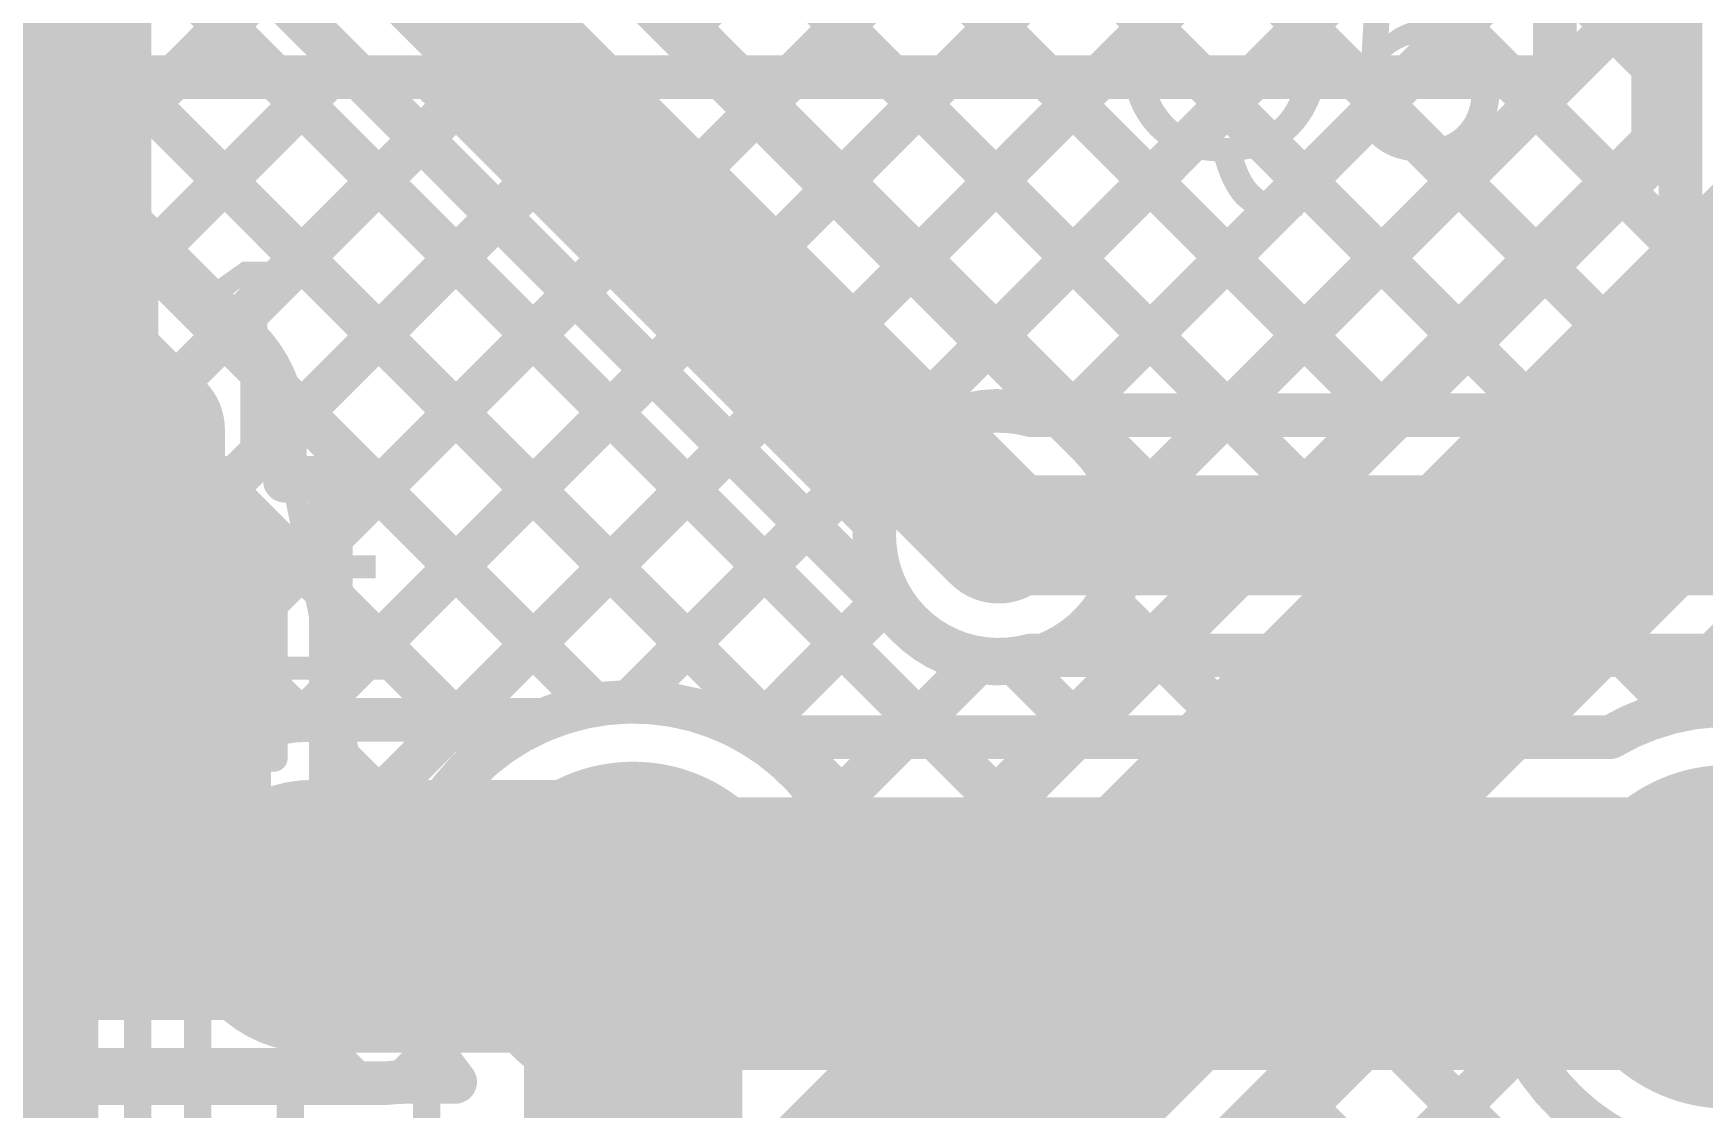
# Model space of a CAD drawing. Header units: millimetres. Extents: x 0 to 214, y 0 to 214.
# Drawn here: x 0.988 to 1.2941, y 0.4401 to 0.637 of the extents above; entities that cross this region are included whole.
import ezdxf

# ---------------------------------------------------------------- set-up
doc = ezdxf.new("R2010")
doc.units = ezdxf.units.MM
doc.header["$MEASUREMENT"] = 0
for name, color, linetype in [('BottomLayer', 5, 'Continuous'), ('BottomOverlay', 54, 'Continuous'), ('BottomPaste', 16, 'Continuous'), ('BottomSolder', 6, 'Continuous'), ('TopLayer', 1, 'Continuous'), ('TopOverlay', 2, 'Continuous'), ('TopPaste', 8, 'Continuous'), ('TopSolder', 216, 'Continuous'), ('ViaHoleLayer', 16, 'Continuous')]:
    doc.layers.add(name, color=color, linetype=linetype)
doc.styles.add('Arial', font='', dxfattribs={"height": 0.2})
doc.styles.get('Arial').set_extended_font_data('Arial')

# ---------------------------------------------------------------- blocks, each defined once
blk = doc.blocks.new('S______B______34')
at = {"layer": 'TopLayer'}
for points in [[(-0.045, -0.0175), (-0.045, 0.0175), (-0.015, 0.0175), (-0.015, -0.0175)], [(0.015, -0.0175), (0.015, 0.0175), (0.045, 0.0175), (0.045, -0.0175)]]:
    blk.add_hatch(color=1, dxfattribs=at).paths.add_polyline_path(points)
at = {"layer": 'TopPaste'}
for points in [[(-0.045, -0.0175), (-0.045, 0.0175), (-0.015, 0.0175), (-0.015, -0.0175)], [(0.015, -0.0175), (0.015, 0.0175), (0.045, 0.0175), (0.045, -0.0175)]]:
    blk.add_hatch(color=8, dxfattribs=at).paths.add_polyline_path(points)
at = {"layer": 'TopSolder'}
for points in [[(-0.049, -0.0215), (-0.049, 0.0215), (-0.011, 0.0215), (-0.011, -0.0215)], [(0.011, -0.0215), (0.011, 0.0215), (0.049, 0.0215), (0.049, -0.0215)]]:
    blk.add_hatch(color=216, dxfattribs=at).paths.add_polyline_path(points)
at = {"layer": 'TopOverlay', "const_width": 0.005}
for points in [[(-0.05, 0.022), (0.05, 0.022)], [(-0.05, 0.022), (-0.05, -0.022)], [(0.05, 0.022), (0.05, -0.022)], [(-0.05, -0.022), (0.05, -0.022)]]:
    blk.add_lwpolyline(points, dxfattribs=at)
at = {"layer": 'TopOverlay', "const_width": 0.0025}
for points in [[(-0.05125, 0.022, 1), (-0.04875, 0.022, 1)], [(-0.05125, 0.022, 1), (-0.04875, 0.022, 1)], [(0.04875, 0.022, 1), (0.05125, 0.022, 1)], [(0.04875, 0.022, 1), (0.05125, 0.022, 1)], [(-0.05125, -0.022, 1), (-0.04875, -0.022, 1)], [(-0.05125, -0.022, 1), (-0.04875, -0.022, 1)], [(0.04875, -0.022, 1), (0.05125, -0.022, 1)], [(0.04875, -0.022, 1), (0.05125, -0.022, 1)]]:
    blk.add_lwpolyline(points, format="xyb", close=True, dxfattribs=at)
blk = doc.blocks.new('RES_0603_B_35')
at = {"layer": 'BottomLayer'}
for points in [[(-0.045, -0.0175), (-0.045, 0.0175), (-0.015, 0.0175), (-0.015, -0.0175)], [(0.015, -0.0175), (0.015, 0.0175), (0.045, 0.0175), (0.045, -0.0175)]]:
    blk.add_hatch(color=5, dxfattribs=at).paths.add_polyline_path(points)
at = {"layer": 'BottomPaste'}
for points in [[(-0.045, -0.0175), (-0.045, 0.0175), (-0.015, 0.0175), (-0.015, -0.0175)], [(0.015, -0.0175), (0.015, 0.0175), (0.045, 0.0175), (0.045, -0.0175)]]:
    blk.add_hatch(color=16, dxfattribs=at).paths.add_polyline_path(points)
at = {"layer": 'BottomSolder'}
for points in [[(-0.049, -0.0215), (-0.049, 0.0215), (-0.011, 0.0215), (-0.011, -0.0215)], [(0.011, -0.0215), (0.011, 0.0215), (0.049, 0.0215), (0.049, -0.0215)]]:
    blk.add_hatch(color=6, dxfattribs=at).paths.add_polyline_path(points)
at = {"layer": 'BottomOverlay', "const_width": 0.005}
for points in [[(-0.049, 0.021), (0.049, 0.021)], [(-0.049, 0.021), (-0.049, -0.021)], [(0.049, 0.021), (0.049, -0.021)], [(-0.049, -0.021), (0.049, -0.021)]]:
    blk.add_lwpolyline(points, dxfattribs=at)
at = {"layer": 'BottomOverlay', "const_width": 0.0025}
for points in [[(-0.05025, 0.021, 1), (-0.04775, 0.021, 1)], [(-0.05025, 0.021, 1), (-0.04775, 0.021, 1)], [(0.04775, 0.021, 1), (0.05025, 0.021, 1)], [(0.04775, 0.021, 1), (0.05025, 0.021, 1)], [(-0.05025, -0.021, 1), (-0.04775, -0.021, 1)], [(-0.05025, -0.021, 1), (-0.04775, -0.021, 1)], [(0.04775, -0.021, 1), (0.05025, -0.021, 1)], [(0.04775, -0.021, 1), (0.05025, -0.021, 1)]]:
    blk.add_lwpolyline(points, format="xyb", close=True, dxfattribs=at)
blk = doc.blocks.new('RES_0603_60')
at = {"layer": 'TopLayer'}
for points in [[(-0.015, 0.0175), (-0.015, -0.0175), (-0.045, -0.0175), (-0.045, 0.0175)], [(0.045, 0.0175), (0.045, -0.0175), (0.015, -0.0175), (0.015, 0.0175)]]:
    blk.add_hatch(color=1, dxfattribs=at).paths.add_polyline_path(points)
at = {"layer": 'TopPaste'}
for points in [[(-0.015, 0.0175), (-0.015, -0.0175), (-0.045, -0.0175), (-0.045, 0.0175)], [(0.045, 0.0175), (0.045, -0.0175), (0.015, -0.0175), (0.015, 0.0175)]]:
    blk.add_hatch(color=8, dxfattribs=at).paths.add_polyline_path(points)
at = {"layer": 'TopSolder'}
for points in [[(-0.011, 0.0215), (-0.011, -0.0215), (-0.049, -0.0215), (-0.049, 0.0215)], [(0.049, 0.0215), (0.049, -0.0215), (0.011, -0.0215), (0.011, 0.0215)]]:
    blk.add_hatch(color=216, dxfattribs=at).paths.add_polyline_path(points)
at = {"layer": 'TopOverlay', "const_width": 0.005}
for points in [[(-0.049, 0.021), (-0.049, -0.021)], [(0.049, 0.021), (-0.049, 0.021)], [(0.049, 0.021), (0.049, -0.021)], [(0.049, -0.021), (-0.049, -0.021)]]:
    blk.add_lwpolyline(points, dxfattribs=at)
at = {"layer": 'TopOverlay', "const_width": 0.0025}
for points in [[(-0.05025, 0.021, 1), (-0.04775, 0.021, 1)], [(-0.05025, 0.021, 1), (-0.04775, 0.021, 1)], [(0.04775, 0.021, 1), (0.05025, 0.021, 1)], [(0.04775, 0.021, 1), (0.05025, 0.021, 1)], [(-0.05025, -0.021, 1), (-0.04775, -0.021, 1)], [(-0.05025, -0.021, 1), (-0.04775, -0.021, 1)], [(0.04775, -0.021, 1), (0.05025, -0.021, 1)], [(0.04775, -0.021, 1), (0.05025, -0.021, 1)]]:
    blk.add_lwpolyline(points, format="xyb", close=True, dxfattribs=at)
blk = doc.blocks.new('PMEG045V100EPD_B_263')
at = {"layer": 'BottomLayer'}
for points in [[(-0.0748, 0.18425), (0.0748, 0.18425), (0.0748, -0.01102), (-0.0748, -0.01102)], [(-0.07343, -0.05827), (-0.01043, -0.05827), (-0.01043, -0.11496), (-0.07343, -0.11496)], [(0.01043, -0.05827), (0.07343, -0.05827), (0.07343, -0.11496), (0.01043, -0.11496)]]:
    blk.add_hatch(color=5, dxfattribs=at).paths.add_polyline_path(points)
at = {"layer": 'BottomOverlay'}
for points in [[(-0.084, 0.1879), (0.086, 0.1879), (0.086, 0.2909), (-0.084, 0.2909)], [(-0.085, 0.1459), (-0.076, 0.1459), (-0.076, 0.1889), (-0.085, 0.1889)], [(0.076, 0.1459), (0.085, 0.1459), (0.085, 0.1889), (0.076, 0.1889)]]:
    blk.add_hatch(color=54, dxfattribs=at).paths.add_polyline_path(points)
at = {"layer": 'BottomPaste'}
for points in [[(-0.0748, 0.18425), (0.0748, 0.18425), (0.0748, -0.01102), (-0.0748, -0.01102)], [(-0.07343, -0.05827), (-0.01043, -0.05827), (-0.01043, -0.11496), (-0.07343, -0.11496)], [(0.01043, -0.05827), (0.07343, -0.05827), (0.07343, -0.11496), (0.01043, -0.11496)]]:
    blk.add_hatch(color=16, dxfattribs=at).paths.add_polyline_path(points)
at = {"layer": 'BottomSolder'}
for points in [[(-0.0788, 0.18825), (0.0788, 0.18825), (0.0788, -0.01502), (-0.0788, -0.01502)], [(-0.07743, -0.05427), (-0.00643, -0.05427), (-0.00643, -0.11896), (-0.07743, -0.11896)], [(0.00643, -0.05427), (0.07743, -0.05427), (0.07743, -0.11896), (0.00643, -0.11896)]]:
    blk.add_hatch(color=6, dxfattribs=at).paths.add_polyline_path(points)
at = {"layer": 'BottomOverlay', "const_width": 0.005}
for points in [[(-0.084, -0.08236), (-0.084, 0.291)], [(-0.084, 0.291), (0.086, 0.291)], [(0.086, -0.08178), (0.086, 0.291)], [(0.07944, -0.08178), (0.086, -0.08178)], [(-0.084, -0.08236), (-0.07981, -0.08236)]]:
    blk.add_lwpolyline(points, dxfattribs=at)
at = {"layer": 'BottomOverlay', "const_width": 0.0025}
for points in [[(-0.08525, 0.291, 1), (-0.08275, 0.291, 1)], [(-0.08525, 0.291, 1), (-0.08275, 0.291, 1)], [(0.08475, 0.291, 1), (0.08725, 0.291, 1)], [(0.08475, 0.291, 1), (0.08725, 0.291, 1)], [(0.07819, -0.08178, 1), (0.08069, -0.08178, 1)], [(0.08475, -0.08178, 1), (0.08725, -0.08178, 1)], [(0.08475, -0.08178, 1), (0.08725, -0.08178, 1)], [(-0.08525, -0.08236, 1), (-0.08275, -0.08236, 1)], [(-0.08525, -0.08236, 1), (-0.08275, -0.08236, 1)], [(-0.08106, -0.08236, 1), (-0.07856, -0.08236, 1)]]:
    blk.add_lwpolyline(points, format="xyb", close=True, dxfattribs=at)

msp = doc.modelspace()

# ---------------------------------------------------------------- hatches: boundary and pattern name
at = {"layer": 'BottomLayer'}
h = msp.add_hatch(color=5, dxfattribs=at)
edge = h.paths.add_edge_path()
edge.add_arc((1.165, 0.545), 0.01181, 0, 360)
h = msp.add_hatch(color=5, dxfattribs=at)
edge = h.paths.add_edge_path()
edge.add_arc((1.098, 0.472), 0.0315, 0, 360)
h = msp.add_hatch(color=5, dxfattribs=at)
edge = h.paths.add_edge_path()
edge.add_arc((1.29874, 0.4714), 0.0315, 0, 360)
at = {"layer": 'BottomSolder'}
h = msp.add_hatch(color=6, dxfattribs=at)
edge = h.paths.add_edge_path()
edge.add_arc((1.165, 0.545), 0.00991, 0, 360)
h = msp.add_hatch(color=6, dxfattribs=at)
edge = h.paths.add_edge_path()
edge.add_arc((1.098, 0.472), 0.01975, 0, 360)
h = msp.add_hatch(color=6, dxfattribs=at)
edge = h.paths.add_edge_path()
edge.add_arc((1.29874, 0.4714), 0.01975, 0, 360)
at = {"layer": 'TopLayer'}
h = msp.add_hatch(color=1, dxfattribs=at)
edge = h.paths.add_edge_path()
edge.add_arc((1.165, 0.545), 0.01181, 0, 360)
msp.add_hatch(color=1, dxfattribs=at).paths.add_polyline_path([(0.99497, 0.544), (0.99497, 0.458), (1.03157, 0.458), (1.03157, 0.544)])
h = msp.add_hatch(color=1, dxfattribs=at)
edge = h.paths.add_edge_path()
edge.add_arc((1.098, 0.472), 0.0315, 0, 360)
h = msp.add_hatch(color=1, dxfattribs=at)
edge = h.paths.add_edge_path()
edge.add_arc((1.29874, 0.4714), 0.0315, 0, 360)
at = {"layer": 'TopSolder'}
h = msp.add_hatch(color=216, dxfattribs=at)
edge = h.paths.add_edge_path()
edge.add_arc((1.165, 0.545), 0.00991, 0, 360)
h = msp.add_hatch(color=216, dxfattribs=at)
edge = h.paths.add_edge_path()
edge.add_arc((1.098, 0.472), 0.01975, 0, 360)
h = msp.add_hatch(color=216, dxfattribs=at)
edge = h.paths.add_edge_path()
edge.add_arc((1.29874, 0.4714), 0.01975, 0, 360)
at = {"layer": 'ViaHoleLayer'}
h = msp.add_hatch(color=16, dxfattribs=at)
edge = h.paths.add_edge_path()
edge.add_arc((1.165, 0.545), 0.00591, 0, 360)
h = msp.add_hatch(color=16, dxfattribs=at)
edge = h.paths.add_edge_path()
edge.add_arc((1.098, 0.472), 0.01575, 0, 360)
h = msp.add_hatch(color=16, dxfattribs=at)
edge = h.paths.add_edge_path()
edge.add_arc((1.29874, 0.4714), 0.01575, 0, 360)

# ---------------------------------------------------------------- linework, layer by layer
at = {"layer": 'BottomLayer'}
for points, const_width in [([(1.2945, 0.51368), (2.39125, 1.61043)], 0.008), ([(1.285, 0.61391), (1.285, 0.93842)], 0.008), ([(1.10646, 0.63677), (1.285, 0.81531)], 0.008), ([(1.11505, 0.80081), (1.285, 0.63086)], 0.008), ([(1.1009, 0.78667), (1.27933, 0.60824)], 0.008), ([(1.1206, 0.62263), (1.285, 0.78703)], 0.008), ([(1.08676, 0.77253), (1.26519, 0.5941)], 0.008), ([(1.13475, 0.60849), (1.285, 0.75874)], 0.008), ([(1.09635, 0.73465), (1.25105, 0.57996)], 0.008), ([(1.14889, 0.59435), (1.285, 0.73046)], 0.008), ([(1.08371, 0.71901), (1.2369, 0.56582)], 0.008), ([(1.03019, 0.71596), (1.20862, 0.53753)], 0.008), ([(1.05848, 0.71596), (1.22276, 0.55167)], 0.008), ([(1.16303, 0.5802), (1.285, 0.70217)], 0.008), ([(1.05763, 0.6856), (1.18162, 0.56162)], 0.008), ([(1.041, 0.669), (1.165, 0.545)], 0.025), ([(1.17717, 0.56606), (1.285, 0.67389)], 0.008), ([(0.95668, 0.60012), (1.00205, 0.6455)], 0.008), ([(0.95923, 0.6455), (1.00461, 0.60012)], 0.008), ([(0.98496, 0.60012), (1.03034, 0.6455)], 0.008), ([(0.98751, 0.6455), (1.15205, 0.48096)], 0.008), ([(1.0158, 0.6455), (1.16619, 0.4951)], 0.008), ([(1.03127, 0.6455), (1.14838, 0.52838)], 0.008), ([(1.18819, 0.5488), (1.285, 0.6456)], 0.008), ([(1.00694, 0.59382), (1.04494, 0.63182)], 0.008), ([(1.00694, 0.56554), (1.05909, 0.61768)], 0.008), ([(1.10117, 0.37917), (1.321, 0.599)], 0.05), ([(1.14049, 0.47281), (1.285, 0.61732)], 0.008), ([(1.14041, 0.46932), (1.285, 0.61391)], 0.008), ([(1.00694, 0.53725), (1.07323, 0.60354)], 0.008), ([(0.89079, 0.60012), (1.00694, 0.60012)], 0.008), ([(1.00461, 0.60012), (1.00694, 0.59779)], 0.008), ([(1.00694, 0.49128), (1.00694, 0.60012)], 0.008), ([(1.00694, 0.59779), (1.09084, 0.51389)], 0.008), ([(1.00694, 0.50897), (1.08737, 0.5894)], 0.008), ([(1.03739, 0.51113), (1.10151, 0.57525)], 0.008), ([(1.28427, 0.51135), (1.34641, 0.5735)], 0.008), ([(1.00694, 0.5695), (1.06527, 0.51117)], 0.008), ([(1.06572, 0.51117), (1.11565, 0.56111)], 0.008), ([(1.09732, 0.51449), (1.1298, 0.54697)], 0.008), ([(1.00694, 0.54122), (1.03705, 0.51111)], 0.008), ([(1.11967, 0.50856), (1.14394, 0.53283)], 0.008), ([(1.18508, 0.53279), (1.19448, 0.52339)], 0.008), ([(1.13399, 0.4946), (1.1612, 0.52181)], 0.008), ([(1.1679, 0.52168), (1.18034, 0.50925)], 0.008), ([(1.00694, 0.51293), (1.01662, 0.50326)], 0.008), ([(1.03914, 0.51117), (1.08153, 0.51117)], 0.008), ([(1.01064, 0.49717), (1.01064, 0.50117)], 0.008), ([(1.01064, 0.50117), (1.01424, 0.50117)], 0.008), ([(1.03914, 0.47517), (1.09483, 0.47517)], 0.05), ([(1.29874, 0.472), (1.771, 0.472)], 0.05), ([(1.13, 0.35709), (1.25879, 0.48588)], 0.008), ([(1.13, 0.34918), (1.25646, 0.47564)], 0.008), ([(1.24539, 0.47248), (1.25778, 0.46009)], 0.008), ([(1.23125, 0.45834), (1.28737, 0.40221)], 0.008), ([(1.13, 0.3209), (1.26099, 0.45189)], 0.008), ([(1.2171, 0.44419), (1.27323, 0.38807)], 0.008), ([(1.13, 0.29261), (1.27414, 0.43675)], 0.008)]:
    msp.add_lwpolyline(points, dxfattribs=dict(at, const_width=const_width))
for points, const_width in [([(1.10446, 0.63677, 1), (1.10846, 0.63677, 1)], 0.004), ([(1.04294, 0.63182, 1), (1.04694, 0.63182, 1)], 0.004), ([(1.283, 0.63086, 1), (1.287, 0.63086, 1)], 0.004), ([(1.1186, 0.62263, 1), (1.1226, 0.62263, 1)], 0.004), ([(1.05709, 0.61768, 1), (1.06109, 0.61768, 1)], 0.004), ([(1.283, 0.61732, 1), (1.287, 0.61732, 1)], 0.004), ([(1.283, 0.61391, 1), (1.287, 0.61391, 1)], 0.004), ([(1.283, 0.61391, 1), (1.287, 0.61391, 1)], 0.004), ([(1.13275, 0.60849, 1), (1.13675, 0.60849, 1)], 0.004), ([(1.27733, 0.60824, 1), (1.28133, 0.60824, 1)], 0.004), ([(1.07123, 0.60354, 1), (1.07523, 0.60354, 1)], 0.004), ([(0.98296, 0.60012, 1), (0.98696, 0.60012, 1)], 0.004), ([(1.00261, 0.60012, 1), (1.00661, 0.60012, 1)], 0.004), ([(1.00261, 0.60012, 1), (1.00661, 0.60012, 1)], 0.004), ([(1.00494, 0.60012, 1), (1.00894, 0.60012, 1)], 0.004), ([(1.00494, 0.60012, 1), (1.00894, 0.60012, 1)], 0.004), ([(1.00494, 0.59779, 1), (1.00894, 0.59779, 1)], 0.004), ([(1.00494, 0.59779, 1), (1.00894, 0.59779, 1)], 0.004), ([(1.00494, 0.59382, 1), (1.00894, 0.59382, 1)], 0.004), ([(1.14689, 0.59435, 1), (1.15089, 0.59435, 1)], 0.004), ([(1.26319, 0.5941, 1), (1.26719, 0.5941, 1)], 0.004), ([(1.08537, 0.5894, 1), (1.08937, 0.5894, 1)], 0.004), ([(1.16103, 0.5802, 1), (1.16503, 0.5802, 1)], 0.004), ([(1.24905, 0.57996, 1), (1.25305, 0.57996, 1)], 0.004), ([(1.09951, 0.57525, 1), (1.10351, 0.57525, 1)], 0.004), ([(1.00494, 0.5695, 1), (1.00894, 0.5695, 1)], 0.004), ([(1.00494, 0.56554, 1), (1.00894, 0.56554, 1)], 0.004), ([(1.17517, 0.56606, 1), (1.17917, 0.56606, 1)], 0.004), ([(1.2349, 0.56582, 1), (1.2389, 0.56582, 1)], 0.004), ([(1.11365, 0.56111, 1), (1.11765, 0.56111, 1)], 0.004), ([(1.17962, 0.56162, 1), (1.18362, 0.56162, 1)], 0.004), ([(1.17962, 0.56162, 1), (1.18362, 0.56162, 1)], 0.004), ([(1.15875, 0.545, 1), (1.17125, 0.545, 1)], 0.0125), ([(1.22076, 0.55167, 1), (1.22476, 0.55167, 1)], 0.004), ([(1.1278, 0.54697, 1), (1.1318, 0.54697, 1)], 0.004), ([(1.18619, 0.5488, 1), (1.19019, 0.5488, 1)], 0.004), ([(1.1865, 0.545, 1), (1.1905, 0.545, 1)], 0.004), ([(1.1865, 0.545, 1), (1.1905, 0.545, 1)], 0.004), ([(1.00494, 0.54122, 1), (1.00894, 0.54122, 1)], 0.004), ([(1.00494, 0.53725, 1), (1.00894, 0.53725, 1)], 0.004), ([(1.20662, 0.53753, 1), (1.21062, 0.53753, 1)], 0.004), ([(1.14194, 0.53283, 1), (1.14594, 0.53283, 1)], 0.004), ([(1.18308, 0.53279, 1), (1.18708, 0.53279, 1)], 0.004), ([(1.14638, 0.52838, 1), (1.15038, 0.52838, 1)], 0.004), ([(1.14638, 0.52838, 1), (1.15038, 0.52838, 1)], 0.004), ([(1.19248, 0.52339, 1), (1.19648, 0.52339, 1)], 0.004), ([(1.1592, 0.52181, 1), (1.1632, 0.52181, 1)], 0.004), ([(1.1659, 0.52168, 1), (1.1699, 0.52168, 1)], 0.004), ([(1.08884, 0.51389, 1), (1.09284, 0.51389, 1)], 0.004), ([(1.09532, 0.51449, 1), (1.09932, 0.51449, 1)], 0.004), ([(1.2925, 0.51368, 1), (1.2965, 0.51368, 1)], 0.004), ([(1.00494, 0.51293, 1), (1.00894, 0.51293, 1)], 0.004), ([(1.03505, 0.51111, 1), (1.03905, 0.51111, 1)], 0.004), ([(1.03539, 0.51113, 1), (1.03939, 0.51113, 1)], 0.004), ([(1.03714, 0.51117, 1), (1.04114, 0.51117, 1)], 0.004), ([(1.03714, 0.51117, 1), (1.04114, 0.51117, 1)], 0.004), ([(1.06327, 0.51117, 1), (1.06727, 0.51117, 1)], 0.004), ([(1.06372, 0.51117, 1), (1.06772, 0.51117, 1)], 0.004), ([(1.07953, 0.51117, 1), (1.08353, 0.51117, 1)], 0.004), ([(1.07953, 0.51117, 1), (1.08353, 0.51117, 1)], 0.004), ([(1.28227, 0.51135, 1), (1.28627, 0.51135, 1)], 0.004), ([(1.28227, 0.51135, 1), (1.28627, 0.51135, 1)], 0.004), ([(1.00494, 0.50897, 1), (1.00894, 0.50897, 1)], 0.004), ([(1.11767, 0.50856, 1), (1.12167, 0.50856, 1)], 0.004), ([(1.17834, 0.50925, 1), (1.18234, 0.50925, 1)], 0.004), ([(1.00864, 0.50117, 1), (1.01264, 0.50117, 1)], 0.004), ([(1.00864, 0.50117, 1), (1.01264, 0.50117, 1)], 0.004), ([(1.01224, 0.50117, 1), (1.01624, 0.50117, 1)], 0.004), ([(1.01224, 0.50117, 1), (1.01624, 0.50117, 1)], 0.004), ([(1.01224, 0.50117, 1), (1.01624, 0.50117, 1)], 0.004), ([(1.01462, 0.50326, 1), (1.01862, 0.50326, 1)], 0.004), ([(1.00864, 0.49717, 1), (1.01264, 0.49717, 1)], 0.004), ([(1.00864, 0.49717, 1), (1.01264, 0.49717, 1)], 0.004), ([(1.00864, 0.49717, 1), (1.01264, 0.49717, 1)], 0.004), ([(1.02664, 0.47517, 1), (1.05164, 0.47517, 1)], 0.025), ([(1.08233, 0.47517, 1), (1.10733, 0.47517, 1)], 0.025), ([(1.16419, 0.4951, 1), (1.16819, 0.4951, 1)], 0.004), ([(1.13199, 0.4946, 1), (1.13599, 0.4946, 1)], 0.004), ([(1.28624, 0.472, 1), (1.31124, 0.472, 1)], 0.025), ([(1.00494, 0.49128, 1), (1.00894, 0.49128, 1)], 0.004), ([(1.00494, 0.49128, 1), (1.00894, 0.49128, 1)], 0.004), ([(1.25679, 0.48588, 1), (1.26079, 0.48588, 1)], 0.004), ([(1.25679, 0.48588, 1), (1.26079, 0.48588, 1)], 0.004), ([(1.15005, 0.48096, 1), (1.15405, 0.48096, 1)], 0.004), ([(1.25446, 0.47564, 1), (1.25846, 0.47564, 1)], 0.004), ([(1.13849, 0.47281, 1), (1.14249, 0.47281, 1)], 0.004), ([(1.1385, 0.472, 1), (1.1425, 0.472, 1)], 0.004), ([(1.24339, 0.47248, 1), (1.24739, 0.47248, 1)], 0.004), ([(1.13841, 0.46932, 1), (1.14241, 0.46932, 1)], 0.004), ([(1.22925, 0.45834, 1), (1.23325, 0.45834, 1)], 0.004), ([(1.25578, 0.46009, 1), (1.25978, 0.46009, 1)], 0.004), ([(1.25899, 0.45189, 1), (1.26299, 0.45189, 1)], 0.004), ([(1.2151, 0.44419, 1), (1.2191, 0.44419, 1)], 0.004), ([(1.27214, 0.43675, 1), (1.27614, 0.43675, 1)], 0.004)]:
    msp.add_lwpolyline(points, format="xyb", close=True, dxfattribs=dict(at, const_width=const_width))
at = {"layer": 'BottomLayer', "const_width": 0.008}
for points in [[(1.18162, 0.56162, -0.198912), (1.1885, 0.545)], [(1.1885, 0.545, -0.668179), (1.14838, 0.52838)], [(1.08153, 0.51117, -0.536254), (1.1405, 0.472)], [(1.28427, 0.51135, -0.223785), (1.32034, 0.508)], [(1.01424, 0.50117, -0.193302), (1.03914, 0.51117)], [(1.01064, 0.49717, -0.037454), (1.01424, 0.50117)], [(1.00694, 0.49128, -0.0484), (1.01064, 0.49717)], [(1.32225, 0.436, -0.723267), (1.25879, 0.48588)]]:
    msp.add_lwpolyline(points, format="xyb", dxfattribs=at)
at = {"layer": 'TopLayer'}
for points, const_width in [([(1.267, 0.629), (1.267, 1.603)], 0.008), ([(1.29, 0.57717), (1.29, 0.92183)], 0.008), ([(1.2064, 0.567), (1.29, 0.6506)], 0.008), ([(1.267, 0.64886), (1.29, 0.62586)], 0.008), ([(0.97755, 0.629), (1.267, 0.629)], 0.008), ([(0.98235, 0.6258), (0.98555, 0.629)], 0.008), ([(0.99654, 0.6117), (1.01384, 0.629)], 0.008), ([(1.00401, 0.629), (1.12501, 0.508)], 0.008), ([(1.01068, 0.59756), (1.04212, 0.629)], 0.008), ([(1.02482, 0.58341), (1.07041, 0.629)], 0.008), ([(1.0323, 0.629), (1.1533, 0.508)], 0.008), ([(1.03414, 0.56445), (1.09869, 0.629)], 0.008), ([(1.04257, 0.48802), (1.18354, 0.629)], 0.008), ([(1.04257, 0.54459), (1.12697, 0.629)], 0.008), ([(1.04257, 0.51631), (1.15526, 0.629)], 0.008), ([(1.06058, 0.629), (1.1423, 0.54728)], 0.008), ([(1.08887, 0.629), (1.15329, 0.56458)], 0.008), ([(1.09732, 0.51449), (1.21183, 0.629)], 0.008), ([(1.11715, 0.629), (1.17915, 0.567)], 0.008), ([(1.14544, 0.629), (1.20744, 0.567)], 0.008), ([(1.17372, 0.629), (1.23572, 0.567)], 0.008), ([(1.17811, 0.567), (1.24011, 0.629)], 0.008), ([(1.202, 0.629), (1.264, 0.567)], 0.008), ([(1.23029, 0.629), (1.29229, 0.567)], 0.008), ([(1.25857, 0.629), (1.29, 0.59757)], 0.008), ([(0.98363, 0.6246), (1.02724, 0.58099)], 0.008), ([(1.23468, 0.567), (1.29, 0.62232)], 0.008), ([(0.967, 0.608), (1.01064, 0.56436)], 0.025), ([(1.26296, 0.567), (1.29, 0.59403)], 0.008), ([(0.95727, 0.5845), (0.98677, 0.555)], 0.008), ([(1.29, 0.57717), (1.45188, 0.57717)], 0.008), ([(1.29125, 0.567), (1.30142, 0.57717)], 0.008), ([(1.01064, 0.52767), (1.01064, 0.56436)], 0.025), ([(1.03293, 0.5718), (1.09084, 0.51389)], 0.008), ([(1.17103, 0.567), (1.363, 0.567)], 0.008), ([(1.03414, 0.555), (1.03414, 0.56436)], 0.008), ([(0.98397, 0.5546), (0.987, 0.5546)], 0.008), ([(1.03414, 0.555), (1.04257, 0.555)], 0.008), ([(1.04257, 0.447), (1.04257, 0.555)], 0.008), ([(1.165, 0.545), (1.363, 0.545)], 0.022), ([(1.01064, 0.52767), (1.01314, 0.52517)], 0.025), ([(1.01314, 0.47517), (1.01314, 0.52517)], 0.025), ([(1.04257, 0.53388), (1.07135, 0.5051)], 0.008), ([(1.11967, 0.50856), (1.14505, 0.53394)], 0.008), ([(1.1474, 0.508), (1.16181, 0.52241)], 0.008), ([(1.17103, 0.523), (1.35389, 0.523)], 0.008), ([(1.17568, 0.508), (1.19068, 0.523)], 0.008), ([(1.19487, 0.523), (1.20987, 0.508)], 0.008), ([(1.20396, 0.508), (1.21897, 0.523)], 0.008), ([(1.22315, 0.523), (1.23815, 0.508)], 0.008), ([(1.23225, 0.508), (1.24725, 0.523)], 0.008), ([(1.25144, 0.523), (1.26644, 0.508)], 0.008), ([(1.26053, 0.508), (1.27553, 0.523)], 0.008), ([(1.27972, 0.523), (1.28978, 0.51294)], 0.008), ([(1.2945, 0.51368), (1.30382, 0.523)], 0.008), ([(1.16728, 0.5223), (1.18158, 0.508)], 0.008), ([(1.12058, 0.508), (1.27715, 0.508)], 0.008), ([(1.04257, 0.50559), (1.05909, 0.48908)], 0.008), ([(1.098, 0.472), (1.29874, 0.472)], 0.05), ([(1.098, 0.414), (1.098, 0.472)], 0.04), ([(1.04257, 0.47731), (1.05636, 0.46352)], 0.008), ([(1.04257, 0.45974), (1.05551, 0.47268)], 0.008), ([(0.98397, 0.45106), (0.98802, 0.447)], 0.008), ([(1.04257, 0.44903), (1.04699, 0.4446)], 0.008), ([(1.05591, 0.44479), (1.06144, 0.45033)], 0.008), ([(0.98397, 0.447), (1.04257, 0.447)], 0.008), ([(0.98802, 0.447), (0.99043, 0.4446)], 0.008), ([(0.99914, 0.4446), (1.00154, 0.447)], 0.008), ([(1.01631, 0.447), (1.01871, 0.4446)], 0.008), ([(1.02743, 0.4446), (1.02983, 0.447)], 0.008), ([(0.984, 0.4446), (1.05298, 0.4446)], 0.008), ([(1.0565, 0.4448), (1.06535, 0.4448)], 0.008)]:
    msp.add_lwpolyline(points, dxfattribs=dict(at, const_width=const_width))
for points, const_width in [([(0.98355, 0.629, 1), (0.98755, 0.629, 1)], 0.004), ([(1.00201, 0.629, 1), (1.00601, 0.629, 1)], 0.004), ([(1.01184, 0.629, 1), (1.01584, 0.629, 1)], 0.004), ([(1.0303, 0.629, 1), (1.0343, 0.629, 1)], 0.004), ([(1.04012, 0.629, 1), (1.04412, 0.629, 1)], 0.004), ([(1.05858, 0.629, 1), (1.06258, 0.629, 1)], 0.004), ([(1.06841, 0.629, 1), (1.07241, 0.629, 1)], 0.004), ([(1.08687, 0.629, 1), (1.09087, 0.629, 1)], 0.004), ([(1.09669, 0.629, 1), (1.10069, 0.629, 1)], 0.004), ([(1.11515, 0.629, 1), (1.11915, 0.629, 1)], 0.004), ([(1.12497, 0.629, 1), (1.12897, 0.629, 1)], 0.004), ([(1.14344, 0.629, 1), (1.14744, 0.629, 1)], 0.004), ([(1.15326, 0.629, 1), (1.15726, 0.629, 1)], 0.004), ([(1.17172, 0.629, 1), (1.17572, 0.629, 1)], 0.004), ([(1.18154, 0.629, 1), (1.18554, 0.629, 1)], 0.004), ([(1.2, 0.629, 1), (1.204, 0.629, 1)], 0.004), ([(1.20983, 0.629, 1), (1.21383, 0.629, 1)], 0.004), ([(1.22829, 0.629, 1), (1.23229, 0.629, 1)], 0.004), ([(1.23811, 0.629, 1), (1.24211, 0.629, 1)], 0.004), ([(1.25657, 0.629, 1), (1.26057, 0.629, 1)], 0.004), ([(1.265, 0.629, 1), (1.269, 0.629, 1)], 0.004), ([(1.265, 0.629, 1), (1.269, 0.629, 1)], 0.004), ([(1.288, 0.62586, 1), (1.292, 0.62586, 1)], 0.004), ([(1.288, 0.62232, 1), (1.292, 0.62232, 1)], 0.004), ([(0.99454, 0.6117, 1), (0.99854, 0.6117, 1)], 0.004), ([(1.00868, 0.59756, 1), (1.01268, 0.59756, 1)], 0.004), ([(1.288, 0.59757, 1), (1.292, 0.59757, 1)], 0.004), ([(1.288, 0.59403, 1), (1.292, 0.59403, 1)], 0.004), ([(1.02282, 0.58341, 1), (1.02682, 0.58341, 1)], 0.004), ([(1.02524, 0.58099, 1), (1.02924, 0.58099, 1)], 0.004), ([(1.02524, 0.58099, 1), (1.02924, 0.58099, 1)], 0.004), ([(1.02526, 0.58098, 1), (1.02926, 0.58098, 1)], 0.004), ([(1.288, 0.57717, 1), (1.292, 0.57717, 1)], 0.004), ([(1.288, 0.57717, 1), (1.292, 0.57717, 1)], 0.004), ([(1.00439, 0.56436, 1), (1.01689, 0.56436, 1)], 0.0125), ([(1.00439, 0.56436, 1), (1.01689, 0.56436, 1)], 0.0125), ([(1.03093, 0.5718, 1), (1.03493, 0.5718, 1)], 0.004), ([(1.16903, 0.567, 1), (1.17303, 0.567, 1)], 0.004), ([(1.16903, 0.567, 1), (1.17303, 0.567, 1)], 0.004), ([(1.17611, 0.567, 1), (1.18011, 0.567, 1)], 0.004), ([(1.17715, 0.567, 1), (1.18115, 0.567, 1)], 0.004), ([(1.2044, 0.567, 1), (1.2084, 0.567, 1)], 0.004), ([(1.20544, 0.567, 1), (1.20944, 0.567, 1)], 0.004), ([(1.23268, 0.567, 1), (1.23668, 0.567, 1)], 0.004), ([(1.23372, 0.567, 1), (1.23772, 0.567, 1)], 0.004), ([(1.26096, 0.567, 1), (1.26496, 0.567, 1)], 0.004), ([(1.262, 0.567, 1), (1.266, 0.567, 1)], 0.004), ([(1.28925, 0.567, 1), (1.29325, 0.567, 1)], 0.004), ([(1.29029, 0.567, 1), (1.29429, 0.567, 1)], 0.004), ([(1.03214, 0.56445, 1), (1.03614, 0.56445, 1)], 0.004), ([(1.03214, 0.56436, 1), (1.03614, 0.56436, 1)], 0.004), ([(1.03214, 0.56436, 1), (1.03614, 0.56436, 1)], 0.004), ([(1.03214, 0.56436, 1), (1.03614, 0.56436, 1)], 0.004), ([(1.15129, 0.56458, 1), (1.15529, 0.56458, 1)], 0.004), ([(0.98477, 0.555, 1), (0.98877, 0.555, 1)], 0.004), ([(0.985, 0.5546, 1), (0.989, 0.5546, 1)], 0.004), ([(1.03214, 0.555, 1), (1.03614, 0.555, 1)], 0.004), ([(1.03214, 0.555, 1), (1.03614, 0.555, 1)], 0.004), ([(1.04057, 0.555, 1), (1.04457, 0.555, 1)], 0.004), ([(1.04057, 0.555, 1), (1.04457, 0.555, 1)], 0.004), ([(1.1595, 0.545, 1), (1.1705, 0.545, 1)], 0.011), ([(1.1403, 0.54728, 1), (1.1443, 0.54728, 1)], 0.004), ([(1.04057, 0.54459, 1), (1.04457, 0.54459, 1)], 0.004), ([(1.00439, 0.52767, 1), (1.01689, 0.52767, 1)], 0.0125), ([(1.00439, 0.52767, 1), (1.01689, 0.52767, 1)], 0.0125), ([(1.00689, 0.52517, 1), (1.01939, 0.52517, 1)], 0.0125), ([(1.00689, 0.52517, 1), (1.01939, 0.52517, 1)], 0.0125), ([(1.04057, 0.53388, 1), (1.04457, 0.53388, 1)], 0.004), ([(1.14305, 0.53394, 1), (1.14705, 0.53394, 1)], 0.004), ([(1.15981, 0.52241, 1), (1.16381, 0.52241, 1)], 0.004), ([(1.16903, 0.523, 1), (1.17303, 0.523, 1)], 0.004), ([(1.16903, 0.523, 1), (1.17303, 0.523, 1)], 0.004), ([(1.18868, 0.523, 1), (1.19268, 0.523, 1)], 0.004), ([(1.19287, 0.523, 1), (1.19687, 0.523, 1)], 0.004), ([(1.21697, 0.523, 1), (1.22097, 0.523, 1)], 0.004), ([(1.22115, 0.523, 1), (1.22515, 0.523, 1)], 0.004), ([(1.24525, 0.523, 1), (1.24925, 0.523, 1)], 0.004), ([(1.24944, 0.523, 1), (1.25344, 0.523, 1)], 0.004), ([(1.27353, 0.523, 1), (1.27753, 0.523, 1)], 0.004), ([(1.27772, 0.523, 1), (1.28172, 0.523, 1)], 0.004), ([(1.16528, 0.5223, 1), (1.16928, 0.5223, 1)], 0.004), ([(1.04057, 0.51631, 1), (1.04457, 0.51631, 1)], 0.004), ([(1.08884, 0.51389, 1), (1.09284, 0.51389, 1)], 0.004), ([(1.09532, 0.51449, 1), (1.09932, 0.51449, 1)], 0.004), ([(1.2925, 0.51368, 1), (1.2965, 0.51368, 1)], 0.004), ([(1.28778, 0.51294, 1), (1.29178, 0.51294, 1)], 0.004), ([(1.11767, 0.50856, 1), (1.12167, 0.50856, 1)], 0.004), ([(1.11858, 0.508, 1), (1.12258, 0.508, 1)], 0.004), ([(1.11858, 0.508, 1), (1.12258, 0.508, 1)], 0.004), ([(1.12301, 0.508, 1), (1.12701, 0.508, 1)], 0.004), ([(1.1454, 0.508, 1), (1.1494, 0.508, 1)], 0.004), ([(1.1513, 0.508, 1), (1.1553, 0.508, 1)], 0.004), ([(1.17368, 0.508, 1), (1.17768, 0.508, 1)], 0.004), ([(1.17958, 0.508, 1), (1.18358, 0.508, 1)], 0.004), ([(1.20196, 0.508, 1), (1.20596, 0.508, 1)], 0.004), ([(1.20787, 0.508, 1), (1.21187, 0.508, 1)], 0.004), ([(1.23025, 0.508, 1), (1.23425, 0.508, 1)], 0.004), ([(1.23615, 0.508, 1), (1.24015, 0.508, 1)], 0.004), ([(1.25853, 0.508, 1), (1.26253, 0.508, 1)], 0.004), ([(1.26444, 0.508, 1), (1.26844, 0.508, 1)], 0.004), ([(1.27515, 0.508, 1), (1.27915, 0.508, 1)], 0.004), ([(1.27515, 0.508, 1), (1.27915, 0.508, 1)], 0.004), ([(1.04057, 0.50559, 1), (1.04457, 0.50559, 1)], 0.004), ([(1.06935, 0.5051, 1), (1.07335, 0.5051, 1)], 0.004), ([(1.0855, 0.472, 1), (1.1105, 0.472, 1)], 0.025), ([(1.28624, 0.472, 1), (1.31124, 0.472, 1)], 0.025), ([(1.05709, 0.48908, 1), (1.06109, 0.48908, 1)], 0.004), ([(1.04057, 0.48802, 1), (1.04457, 0.48802, 1)], 0.004), ([(1.088, 0.472, 1), (1.108, 0.472, 1)], 0.02), ([(1.00689, 0.47517, 1), (1.01939, 0.47517, 1)], 0.0125), ([(1.04057, 0.47731, 1), (1.04457, 0.47731, 1)], 0.004), ([(1.05351, 0.47268, 1), (1.05751, 0.47268, 1)], 0.004), ([(1.05436, 0.46352, 1), (1.05836, 0.46352, 1)], 0.004), ([(1.04057, 0.45974, 1), (1.04457, 0.45974, 1)], 0.004), ([(1.04057, 0.44903, 1), (1.04457, 0.44903, 1)], 0.004), ([(1.05944, 0.45033, 1), (1.06344, 0.45033, 1)], 0.004), ([(0.98602, 0.447, 1), (0.99002, 0.447, 1)], 0.004), ([(0.98602, 0.447, 1), (0.99002, 0.447, 1)], 0.004), ([(0.99954, 0.447, 1), (1.00354, 0.447, 1)], 0.004), ([(1.01431, 0.447, 1), (1.01831, 0.447, 1)], 0.004), ([(1.02783, 0.447, 1), (1.03183, 0.447, 1)], 0.004), ([(1.04057, 0.447, 1), (1.04457, 0.447, 1)], 0.004), ([(1.04057, 0.447, 1), (1.04457, 0.447, 1)], 0.004), ([(0.98843, 0.4446, 1), (0.99243, 0.4446, 1)], 0.004), ([(0.99714, 0.4446, 1), (1.00114, 0.4446, 1)], 0.004), ([(1.01671, 0.4446, 1), (1.02071, 0.4446, 1)], 0.004), ([(1.02543, 0.4446, 1), (1.02943, 0.4446, 1)], 0.004), ([(1.04499, 0.4446, 1), (1.04899, 0.4446, 1)], 0.004), ([(1.05098, 0.4446, 1), (1.05498, 0.4446, 1)], 0.004), ([(1.05098, 0.4446, 1), (1.05498, 0.4446, 1)], 0.004), ([(1.05391, 0.44479, 1), (1.05791, 0.44479, 1)], 0.004), ([(1.0545, 0.4448, 1), (1.0585, 0.4448, 1)], 0.004), ([(1.0545, 0.4448, 1), (1.0585, 0.4448, 1)], 0.004), ([(1.06335, 0.4448, 1), (1.06735, 0.4448, 1)], 0.004), ([(1.06335, 0.4448, 1), (1.06735, 0.4448, 1)], 0.004)]:
    msp.add_lwpolyline(points, format="xyb", close=True, dxfattribs=dict(at, const_width=const_width))
at = {"layer": 'TopLayer', "const_width": 0.008}
for points in [[(1.02724, 0.58099, -0.199188), (1.03414, 0.56436)], [(1.02726, 0.58098, -0.198912), (1.03414, 0.56436)], [(1.17103, 0.523, -1.310882), (1.17103, 0.567)], [(1.06535, 0.4448, -0.853298), (1.12058, 0.508)], [(1.27715, 0.508, -0.580498), (1.34124, 0.4714)], [(1.34124, 0.4714, -0.598439), (1.27523, 0.436)], [(1.05298, 0.4446, -0.028478), (1.0565, 0.4448)]]:
    msp.add_lwpolyline(points, format="xyb", dxfattribs=at)

# ---------------------------------------------------------------- block references
msp.add_blockref('PMEG045V100EPD_B_263', (0.92114, 0.40487))
for name, p, rotation in [('RES_0603_60', (0.98314, 0.52517), 180), ('S______B______34', (1.01314, 0.44517), 90), ('RES_0603_B_35', (1.03914, 0.44517), 90)]:
    msp.add_blockref(name, p, dxfattribs=dict(rotation=rotation))

# ---------------------------------------------------------------- texts
at = {"layer": 'BottomOverlay', "style": 'Arial', "text_generation_flag": 2}
msp.add_text('#', height=0.055, rotation=360, dxfattribs=at).set_placement((1.053, 0.50259))
at = {"layer": 'TopOverlay', "style": 'Arial'}
for s, p in [('Q5', (1.18468, 0.61401)), ('R71', (0.94049, 0.55518))]:
    msp.add_text(s, height=0.04, dxfattribs=at).set_placement(p)

doc.saveas('drawing.dxf')
